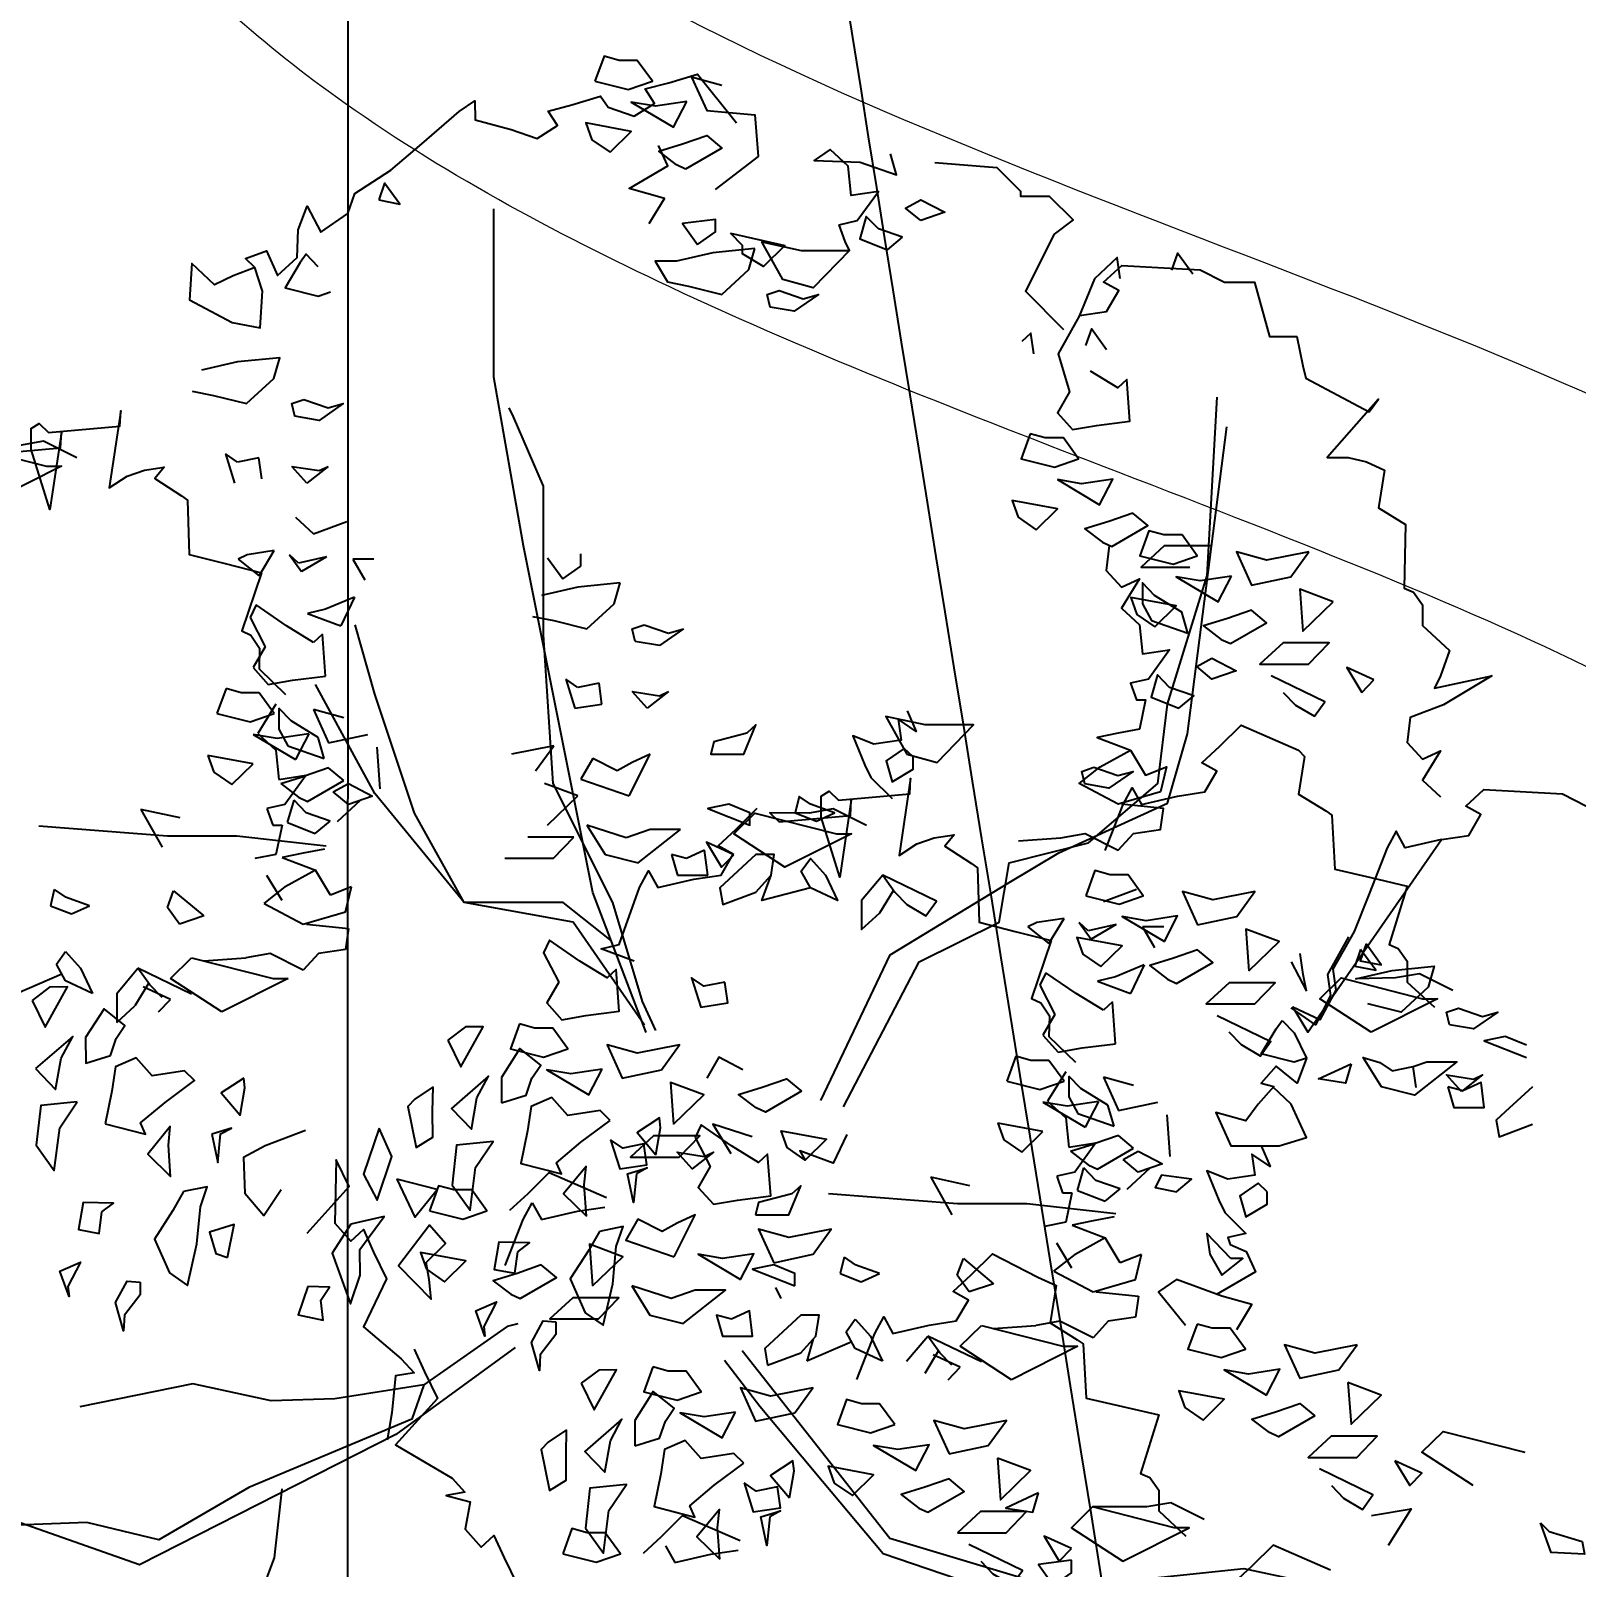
# Model space of a CAD drawing. Header units: metres. Extents: x 10 to 239, y 2 to 253.
# Drawn here: x 34.65 to 40.88, y 21.68 to 27.87 of the extents above; entities that cross this region are included whole.
import ezdxf

# ---------------------------------------------------------------- set-up
doc = ezdxf.new("R2010")
doc.units = ezdxf.units.M
doc.header["$MEASUREMENT"] = 0
doc.layers.get('Defpoints').update_dxf_attribs({"color": 9})
for name, color, linetype in [('-cotas', 252, 'Continuous'), ('1', 7, 'Continuous'), ('cot200', 9, 'Continuous')]:
    doc.layers.add(name, color=color, linetype=linetype)
doc.layers.add('barrera', color=7, linetype='Continuous', lineweight=0, true_color=0x9dbb63)
doc.layers.add('bloques ARBOLES', color=7, linetype='Continuous', true_color=0xb8d897)
doc.styles.get("Standard").update_dxf_attribs({"font": 'arial.ttf'})
doc.dimstyles.get("Standard").update_dxf_attribs({"dimtxt": 0.18, "dimasz": 0.18, "dimexe": 0.18, "dimexo": 0.0625, "dimgap": 0.09, "dimtad": 0, "dimtih": 1, "dimtoh": 1, "dimdec": 4, "dimzin": 0, "dimdsep": 46, "dimtxsty": 'Standard', "dimcen": 0.09, "dimadec": 0, "dimazin": 0, "dimtfac": 1, "dimtdec": 4, "dimtofl": 0, "dimtmove": 0, "dimatfit": 3, "dimfxl": 1, "dimtolj": 1, "dimtzin": 0, "dimarcsym": 0})

# ---------------------------------------------------------------- blocks, each defined once
blk = doc.blocks.new('*D81')
at = {"layer": '-cotas', "color": 0, "lineweight": -2, "transparency": 16777216}
for p, q in [((35.934, 42.8579), (35.9273, 20.3829)), ((88.7846, 42.8423), (88.778, 20.3672)), ((36.1074, 20.5628), (61.0308, 20.5555)), ((88.598, 20.5473), (63.6746, 20.5547))]:
    blk.add_line(p, q, dxfattribs=at)
at = {"layer": '-cotas', "color": 0, "transparency": 16777216}
for points in [[(36.1074, 20.5928), (36.1074, 20.5328), (35.9274, 20.5629)], [(88.598, 20.5773), (88.598, 20.5173), (88.778, 20.5472)]]:
    blk.add_solid(points, dxfattribs=at)
at = {"layer": 'Defpoints', "color": 0, "transparency": 16777216}
for p in [(35.934, 42.9204), (88.7846, 42.9048), (88.778, 20.5472)]:
    blk.add_point(p, dxfattribs=at)
at = {"layer": '-cotas', "color": 0, "transparency": 16777216, "insert": (62.3527, 20.5551), "char_height": 0.5, "attachment_point": 5}
blk.add_mtext('\\A1;52.8506', dxfattribs=at)
blk = doc.blocks.new('ARBOL22')
for points in [[(-0.1967, 2.2503), (-0.1308, 2.2338), (-0.0828, 2.2503), (-0.1128, 2.2918), (-0.1487, 2.2918), (-0.1787, 2.3)], [(-0.0147, 2.2102), (-0.0769, 2.2007), (-0.1248, 2.2089), (-0.041, 2.1592)], [(-0.1668, 2.1096), (-0.1248, 2.1509), (-0.2146, 2.1676), (-0.2028, 2.1343)], [(-0.017, 2.0763), (-0.0351, 2.0847), (-0.0702, 2.1116), (-0.0231, 2.1261), (0.0249, 2.1427), (0.0549, 2.1178)], [(-0.6257, 2.0149), (-0.5839, 2.0067), (-0.6139, 2.0482)], [(0.4494, 1.974), (0.4194, 1.9988), (0.4494, 2.0155), (0.4973, 1.9906)], [(0.0068, 1.9268), (0.0427, 1.9517), (0.0427, 1.9765), (-0.0231, 1.9683)], [(0.4133, 1.9409), (0.3654, 1.9575), (0.3415, 1.9824), (0.3286, 1.9377), (0.3835, 1.916)], [(0.072, 1.9491), (0.1797, 1.9244), (0.1379, 1.8829), (0.0959, 1.9078), (0.0959, 1.9244)], [(0.1206, 1.9186), (0.0368, 1.9103), (-0.035, 1.8937), (-0.077, 1.8937), (-0.0531, 1.8523), (-0.0111, 1.8439), (0.0548, 1.8275), (0.1086, 1.877)], [(0.1447, 1.8275), (0.1686, 1.8357), (0.2165, 1.8191), (0.2465, 1.8275), (0.1986, 1.7944), (0.1506, 1.8026)], [(-0.7739, 1.6192), (-0.726, 1.6026), (-0.696, 1.611), (-0.744, 1.5779), (-0.7919, 1.5861), (-0.7978, 1.611)], [(0.6666, 1.5513), (0.6487, 1.5016), (0.7146, 1.4851), (0.7625, 1.5016), (0.7325, 1.5431), (0.6966, 1.5431)], [(-1.2845, 1.4869), (-1.2547, 1.4869), (-1.3864, 1.4207), (-1.4882, 1.4869), (-1.4462, 1.5283)], [(0.7205, 1.4603), (0.8043, 1.4105), (0.8307, 1.4616), (0.7684, 1.452)], [(0.6785, 1.3609), (0.7205, 1.4023), (0.6307, 1.4189), (0.6426, 1.3856)], [(0.8103, 1.3361), (0.8284, 1.3277), (0.9002, 1.3692), (0.8702, 1.394), (0.8223, 1.3774), (0.7752, 1.3629)], [(0.9679, 1.3506), (0.932, 1.3506), (0.902, 1.3588), (0.8841, 1.3091), (0.95, 1.2926), (0.9979, 1.3091)], [(1.2194, 1.3175), (1.1356, 1.3009), (1.0757, 1.3175), (1.1056, 1.2511), (1.1835, 1.2677)], [(1.0661, 1.2691), (1.0038, 1.2595), (0.9559, 1.2677), (1.0397, 1.218)], [(0.9139, 1.1684), (0.9559, 1.2098), (0.8661, 1.2264), (0.878, 1.1931)], [(0.9793, 1.156), (0.9672, 1.1975), (0.9134, 1.2306), (0.8893, 1.2555), (0.8893, 1.214), (0.9073, 1.1808)], [(1.2674, 1.218), (1.2015, 1.2429), (1.2074, 1.16)], [(1.0638, 1.1352), (1.1356, 1.1767), (1.1056, 1.2015), (1.0577, 1.1849), (1.0106, 1.1704), (1.0457, 1.1436)], [(1.1681, 1.1366), (1.1224, 1.0945), (1.2189, 1.0945), (1.2595, 1.1366)], [(1.0272, 1.1064), (1.0751, 1.0815), (1.0272, 1.0649), (0.9972, 1.0898)], [(0.9432, 1.0484), (0.9193, 1.0733), (0.9064, 1.0287), (0.9613, 1.0069), (0.9911, 1.0318)], [(0.4222, 0.9158), (0.482, 0.8994), (0.554, 0.9738), (0.4581, 0.9738), (0.3802, 0.9904)], [(0.1046, 0.9573), (0.0388, 0.9407), (0.0328, 0.9158), (0.0987, 0.9158), (0.1226, 0.9738)], [(0.4166, 0.9275), (0.3807, 0.9026), (0.3926, 0.8611), (0.4346, 0.886), (0.4346, 0.9109)], [(0.7927, 0.8901), (0.8407, 0.8734), (0.8706, 0.8818), (0.8227, 0.8487), (0.7748, 0.857), (0.7689, 0.8818)], [(0.2005, 0.7999), (0.2425, 0.7834), (0.2784, 0.7999), (0.2305, 0.8165), (0.2082, 0.8318)], [(0.0687, 0.8165), (0.0269, 0.8081), (0.1107, 0.775), (0.1107, 0.7999)], [(0.2822, 0.7578), (0.312, 0.7578), (0.1802, 0.6916), (0.0785, 0.7578), (0.1205, 0.7991)], [(0.0785, 0.7165), (0.0246, 0.7412), (0.0546, 0.6916)], [(1.4826, 0.7465), (1.4107, 0.7299), (1.3928, 0.763), (1.3748, 0.7299), (1.3389, 0.6388), (1.309, 0.5642), (1.267, 0.4897), (1.2731, 0.4482), (1.2413, 0.3894), (1.1874, 0.4141), (1.2174, 0.3645)], [(0.7771, 0.6353), (0.843, 0.6188), (0.8909, 0.6353), (0.8609, 0.6768), (0.825, 0.6768), (0.795, 0.685)], [(0.9986, 0.5773), (1.0765, 0.594), (1.1124, 0.6437), (1.0286, 0.6271), (0.9686, 0.6437)], [(0.9327, 0.5442), (0.9591, 0.5953), (0.8968, 0.5857), (0.8489, 0.594)], [(0.8069, 0.4946), (0.8489, 0.536), (0.7591, 0.5526), (0.771, 0.5193)], [(1.1004, 0.4862), (1.1604, 0.5442), (1.0945, 0.5691)], [(-0.2686, 0.464), (-0.2925, 0.4226), (-0.2626, 0.3893), (-0.2146, 0.3977), (-0.1487, 0.406), (-0.1548, 0.4888), (-0.1728, 0.4722), (-0.2266, 0.5053), (-0.2866, 0.5468), (-0.2985, 0.5219)], [(0.9387, 0.4698), (0.9568, 0.4614), (1.0286, 0.5029), (0.9986, 0.5277), (0.9507, 0.5111), (0.9036, 0.4966)], [(1.3221, 0.5288), (1.3103, 0.4955), (1.3521, 0.4873)], [(1.3328, 0.5395), (1.321, 0.5062), (1.3628, 0.498)], [(0.0609, 0.464), (0.0189, 0.4557), (-0.0051, 0.4722), (0.013, 0.4142), (0.0669, 0.4226)], [(1.1119, 0.4207), (1.1525, 0.4628), (1.061, 0.4628), (1.0154, 0.4207)], [(1.3431, 0.3645), (1.2413, 0.4307), (1.2833, 0.4721), (1.445, 0.4307), (1.4748, 0.4307)], [(-1.3134, 0.4275), (-1.2876, 0.3745), (-1.2432, 0.4543), (-1.2786, 0.4537)], [(-1.1579, 0.3183), (-1.1465, 0.3523), (-1.1291, 0.3781), (-1.1706, 0.411), (-1.2072, 0.3538), (-1.2068, 0.3031)], [(1.4981, 0.3794), (1.4922, 0.4043), (1.5161, 0.4125), (1.564, 0.3959), (1.594, 0.4043), (1.5461, 0.3712)], [(-0.4886, 0.3487), (-0.4627, 0.2957), (-0.4184, 0.3755), (-0.4537, 0.3749)], [(-0.3464, 0.3811), (-0.3643, 0.3314), (-0.2985, 0.3149), (-0.2505, 0.3314), (-0.2805, 0.3729), (-0.3164, 0.3729)], [(-1.3065, 0.2925), (-1.2665, 0.2512), (-1.2557, 0.3133), (-1.2326, 0.3561)], [(-0.0649, 0.29), (-0.029, 0.3398), (-0.1128, 0.3231), (-0.1728, 0.3398), (-0.1428, 0.2734)], [(-1.1685, 0.1828), (-1.0881, 0.1622), (-1.0981, 0.1846), (-1.0496, 0.2251), (-0.9911, 0.2687), (-1.0109, 0.2878), (-1.0754, 0.278), (-1.107, 0.3138), (-1.148, 0.296), (-1.1553, 0.2479)], [(-0.382, 0.2243), (-0.3331, 0.2395), (-0.3217, 0.2735), (-0.3043, 0.2993), (-0.3457, 0.3321), (-0.3823, 0.2749)], [(-0.4309, 0.2344), (-0.4078, 0.2772), (-0.4816, 0.2136), (-0.4416, 0.1724)], [(-0.1823, 0.2913), (-0.2446, 0.2818), (-0.2925, 0.29), (-0.2087, 0.2403)], [(1.3034, 0.302), (1.2922, 0.2636), (1.2383, 0.272)], [(1.522, 0.2468), (1.4922, 0.2799), (1.5461, 0.2717), (1.564, 0.2799)], [(-0.8933, 0.2737), (-0.9381, 0.2444), (-0.9005, 0.2002), (-0.8913, 0.2541)], [(-0.5175, 0.2564), (-0.5541, 0.2317), (-0.5678, 0.2172), (-0.5514, 0.1359), (-0.5182, 0.1564), (-0.5187, 0.2071)], [(-0.041, 0.1823), (0.0189, 0.2403), (-0.0469, 0.2651)], [(0.2131, 0.2475), (0.1413, 0.206), (0.1232, 0.2144), (0.0881, 0.2412), (0.1352, 0.2557), (0.1831, 0.2723)], [(1.495, 0.2564), (1.5071, 0.215), (1.567, 0.215), (1.5609, 0.2648), (1.525, 0.2482)], [(-1.2236, 0.2267), (-1.2961, 0.2195), (-1.3051, 0.1403), (-1.2694, 0.0904), (-1.2585, 0.1752)], [(-0.1663, 0.1898), (-0.1861, 0.209), (-0.2505, 0.1992), (-0.2821, 0.235), (-0.3232, 0.2172), (-0.3305, 0.1691), (-0.3437, 0.104), (-0.2632, 0.0834), (-0.2733, 0.1057), (-0.2247, 0.1462)], [(-0.0757, 0.1213), (-0.0664, 0.1752), (-0.0685, 0.1949), (-0.1133, 0.1656)], [(-1.0428, 0.1406), (-1.0394, 0.1773), (-1.0839, 0.1228), (-1.0386, 0.0787)], [(-0.957, 0.1623), (-0.945, 0.106), (-0.9393, 0.1628), (-0.918, 0.1746)], [(-0.6251, 0.1746), (-0.6558, 0.0831), (-0.6288, 0.0313), (-0.5996, 0.1179)], [(-0.0295, 0.1167), (0.011, 0.1589), (-0.0804, 0.1589), (-0.126, 0.1167)], [(0.0022, 0.156), (0.032, 0.098), (0.0081, 0.0567), (0.0381, 0.0234), (0.086, 0.0318), (0.1519, 0.0401), (0.1458, 0.1229), (0.1279, 0.1063), (0.074, 0.1394), (0.0141, 0.1809)], [(-0.4803, 0.0615), (-0.4446, 0.0116), (-0.4336, 0.0964), (-0.3988, 0.1479), (-0.4712, 0.1406)], [(-0.1656, 0.1513), (-0.1475, 0.0934), (-0.0936, 0.1018), (-0.0996, 0.1431), (-0.1416, 0.1349)], [(0.0202, 0.1182), (0.0381, 0.1265), (-0.0039, 0.0934), (-0.0337, 0.1265)], [(-0.2138, -0.0001), (-0.218, 0.0618), (-0.2145, 0.0985), (-0.2591, 0.044)], [(-0.1144, 0.084), (-0.1202, 0.0272), (-0.1322, 0.0835), (-0.0931, 0.0957)], [(-0.59, 0.0731), (-0.5542, -0.0022), (-0.5096, 0.0524)], [(0.9568, 0.0483), (0.9868, 0.0732), (0.9268, 0.0814), (0.9148, 0.0565)], [(1.1365, 0.0483), (1.1186, 0.0649), (1.0827, 0.0401), (1.0945, -0.0014), (1.1365, 0.0234)], [(-1.0126, 0.0485), (-1.034, 0.0113), (-1.0706, -0.0459), (-1.0407, -0.1127), (-1.0052, -0.1374), (-0.9863, -0.0553), (-0.9792, 0.0181), (-0.9659, 0.0579)], [(-0.5249, 0.0105), (-0.459, -0.006), (-0.411, 0.0105), (-0.441, 0.052), (-0.4769, 0.052), (-0.5069, 0.0602)], [(0.122, 0.0023), (0.1878, 0.0023), (0.2117, 0.0602), (0.1938, 0.0438), (0.1279, 0.0271)], [(-1.1748, 0.0081), (-1.1515, 0.0256), (-1.2122, 0.0269), (-1.2214, -0.0268), (-1.1804, -0.0344)], [(-0.0398, -0.0806), (0.0022, 0.0023), (-0.0337, -0.0142), (-0.0637, -0.0308), (-0.1116, -0.006), (-0.1356, -0.0475)], [(-0.9255, -0.082), (-0.9123, -0.0169), (-0.9612, -0.0321), (-0.949, -0.0741)], [(-0.6812, -0.0163), (-0.7178, -0.0735), (-0.6818, -0.174), (-0.6627, -0.1174), (-0.6632, -0.0666), (-0.6148, -0.0007)], [(-0.5256, -0.1256), (-0.5318, -0.0918), (-0.493, -0.0543), (-0.5247, -0.0183), (-0.5866, -0.0986), (-0.5214, -0.1648)], [(-0.1878, -0.0304), (-0.2091, -0.0675), (-0.2457, -0.1247), (-0.2159, -0.1916), (-0.1804, -0.2162), (-0.1615, -0.1341), (-0.1544, -0.0607), (-0.141, -0.0209)], [(0.1579, -0.0925), (0.2358, -0.0759), (0.2717, -0.0262), (0.1878, -0.0428), (0.1279, -0.0262)], [(-0.3499, -0.0708), (-0.3267, -0.0532), (-0.3874, -0.0519), (-0.3966, -0.1057), (-0.3555, -0.1132)], [(-0.2015, -0.1386), (-0.1416, -0.0806), (-0.2075, -0.0557)], [(1.0647, -0.0843), (1.0168, -0.0345), (1.0227, -0.0759), (1.0466, -0.1174), (1.0886, -0.0843)], [(-1.2421, -0.14), (-1.24, -0.1596), (-1.258, -0.1092), (-1.2171, -0.0915)], [(-0.5309, -0.1054), (-0.495, -0.1302), (-0.453, -0.0888), (-0.5428, -0.0722)], [(0.092, -0.1256), (0.1183, -0.0746), (0.0561, -0.0841), (0.0081, -0.0759)], [(-0.3633, -0.155), (-0.3452, -0.1634), (-0.2733, -0.1219), (-0.3033, -0.097), (-0.3512, -0.1137), (-0.3984, -0.1282)], [(0.1999, -0.1386), (0.1999, -0.1137), (0.1579, -0.097), (0.116, -0.1054)], [(-1.0992, -0.1311), (-1.099, -0.1564), (-1.1301, -0.1965), (-1.1317, -0.2276), (-1.1478, -0.1716), (-1.1247, -0.1288)], [(-0.7662, -0.1394), (-0.7853, -0.1962), (-0.7362, -0.2063), (-0.7405, -0.167), (-0.7232, -0.1412)], [(-0.1236, -0.1386), (-0.0877, -0.1965), (-0.0218, -0.213), (0.062, -0.1468), (0.0022, -0.1468), (-0.0457, -0.1634)], [(-0.4172, -0.2188), (-0.4151, -0.2384), (-0.4331, -0.1881), (-0.3923, -0.1704)], [(-0.19, -0.2041), (-0.1495, -0.1619), (-0.2409, -0.1619), (-0.2865, -0.2041)], [(-0.2744, -0.21), (-0.2742, -0.2352), (-0.3052, -0.2754), (-0.3068, -0.3065), (-0.3229, -0.2505), (-0.2998, -0.2077)], [(0.074, -0.2048), (0.0441, -0.1965), (0.0561, -0.2379), (0.116, -0.2379), (0.1099, -0.1881)], [(0.1458, -0.2959), (0.2117, -0.271), (0.2417, -0.2379), (0.2478, -0.1965), (0.2117, -0.1965), (0.1579, -0.2461), (0.1399, -0.2627)], [(0.9976, -0.2141), (0.9796, -0.2638), (1.0455, -0.2803), (1.0934, -0.2638), (1.0635, -0.2223), (1.0276, -0.2223)], [(1.315, -0.2554), (1.2311, -0.2721), (1.1712, -0.2554), (1.2012, -0.3218), (1.2791, -0.3052)], [(-0.2239, -0.3315), (-0.1981, -0.3845), (-0.1538, -0.3047), (-0.1891, -0.3053)], [(-0.0818, -0.2991), (-0.0997, -0.3488), (-0.0338, -0.3653), (0.0141, -0.3488), (-0.0159, -0.3073), (-0.0518, -0.3073)], [(1.1353, -0.3549), (1.1616, -0.3039), (1.0994, -0.3134), (1.0514, -0.3052)], [(1.297, -0.3301), (1.303, -0.4129), (1.3629, -0.3549)], [(-0.1174, -0.4559), (-0.0685, -0.4407), (-0.057, -0.4067), (-0.0397, -0.3809), (-0.0811, -0.348), (-0.1177, -0.4052)], [(0.1997, -0.3902), (0.2356, -0.3404), (0.1518, -0.357), (0.0918, -0.3404), (0.1218, -0.4068)], [(0.3979, -0.4136), (0.3679, -0.3721), (0.332, -0.3721), (0.302, -0.3638), (0.2841, -0.4136), (0.35, -0.43)], [(0.9735, -0.3798), (1.0094, -0.4045), (1.0514, -0.3632), (0.9617, -0.3465)], [(0.0823, -0.3888), (0.02, -0.3984), (-0.0279, -0.3902), (0.0559, -0.4399)], [(1.2311, -0.3963), (1.1593, -0.4378), (1.1412, -0.4294), (1.1061, -0.4025), (1.1532, -0.388), (1.2012, -0.3714)], [(-0.2529, -0.4238), (-0.2895, -0.4485), (-0.3032, -0.463), (-0.2867, -0.5443), (-0.2536, -0.5238), (-0.2541, -0.473)], [(-0.1662, -0.4457), (-0.1432, -0.4029), (-0.217, -0.4666), (-0.177, -0.5078)], [(0.5056, -0.4715), (0.5835, -0.4549), (0.6194, -0.4052), (0.5356, -0.4218), (0.4757, -0.4052)], [(0.0984, -0.4903), (0.0786, -0.4712), (0.0141, -0.481), (-0.0175, -0.4452), (-0.0586, -0.463), (-0.0659, -0.5111), (-0.0791, -0.5762), (0.0014, -0.5968), (-0.0086, -0.5745), (0.0399, -0.534)], [(0.4038, -0.4631), (0.3559, -0.4549), (0.4397, -0.5047), (0.4661, -0.4536)], [(1.3145, -0.4785), (1.355, -0.4363), (1.2636, -0.4363), (1.218, -0.4785)], [(0.189, -0.5588), (0.1982, -0.505), (0.1961, -0.4853), (0.1514, -0.5146)], [(0.6015, -0.4798), (0.6074, -0.5626), (0.6674, -0.5047)], [(1.39, -0.4851), (1.4199, -0.5346), (1.4438, -0.5098)], [(0.278, -0.5295), (0.3139, -0.5542), (0.3559, -0.5129), (0.2661, -0.4963)], [(-0.2157, -0.6187), (-0.18, -0.6686), (-0.169, -0.5838), (-0.1342, -0.5323), (-0.2066, -0.5396)], [(0.099, -0.5288), (0.1171, -0.5868), (0.171, -0.5784), (0.1651, -0.5371), (0.1231, -0.5453)], [(0.4457, -0.5791), (0.4638, -0.5875), (0.5356, -0.546), (0.5056, -0.5211), (0.4577, -0.5378), (0.4106, -0.5523)], [(0.6832, -0.5491), (0.6182, -0.5791), (0.672, -0.5875)], [(0.0509, -0.6803), (0.0466, -0.6184), (0.0501, -0.5817), (0.0055, -0.6362)], [(0.1502, -0.5962), (0.1445, -0.653), (0.1325, -0.5967), (0.1715, -0.5844)], [(0.5224, -0.6282), (0.6189, -0.6282), (0.6595, -0.586), (0.5681, -0.586)], [(1.6789, -0.6085), (1.6961, -0.6258), (1.7612, -0.6453), (1.766, -0.6704), (1.7002, -0.6675)], [(-0.2602, -0.6697), (-0.1943, -0.6861), (-0.1464, -0.6697), (-0.1764, -0.6282), (-0.2123, -0.6282), (-0.2423, -0.6199)], [(0.7483, -0.6595), (0.6944, -0.6348), (0.7244, -0.6844)], [(0.7487, -0.6827), (0.6828, -0.691), (0.7128, -0.7325), (0.7487, -0.7076)]]:
    blk.add_lwpolyline(points, close=True)
for points in [[(-0.8727, 1.8802), (-0.9147, 1.8648), (-0.9514, 1.8467), (-0.9966, 1.8891), (-1.0009, 1.8166), (-0.9162, 1.772), (-0.8607, 1.7616), (-0.8564, 1.8342), (-0.8711, 1.8808), (-0.8902, 1.8987), (-0.8481, 1.9141), (-0.8265, 1.8651), (-0.7874, 1.9008), (-0.7855, 1.956), (-0.7676, 2.0028), (-0.7407, 1.951), (-0.6872, 1.9884), (-0.6732, 2.028), (-0.6014, 2.0743), (-0.5401, 2.1264), (-0.466, 2.1903), (-0.4347, 2.2112), (-0.4342, 2.1736), (-0.3629, 2.1548), (-0.3112, 2.137), (-0.2708, 2.1624), (-0.2896, 2.1911), (-0.2424, 2.2037), (-0.1859, 2.2209), (-0.1705, 2.1987), (-0.1189, 2.1808), (-0.0785, 2.2063), (-0.0973, 2.235), (-0.0501, 2.2475), (0.0064, 2.2647), (0.084, 2.1677)], [(0.0549, 2.242), (-0.0051, 2.2587), (0.0249, 2.1923), (0.1207, 2.184), (0.1267, 2.1012), (0.0417, 2.0356)], [(-0.089, 1.9683), (-0.059, 2.0179), (-0.1292, 2.038), (-0.052, 2.0826), (-0.0706, 2.1231)], [(0.3079, 1.915), (0.2359, 1.8405), (0.1761, 1.857), (0.1341, 1.9316), (0.212, 1.915), (0.3079, 1.915), (0.2995, 1.9326), (0.2876, 1.9657), (0.3235, 1.974), (0.3654, 2.032), (0.3115, 2.0237), (0.3056, 2.0817), (0.2697, 2.1148), (0.2378, 2.0931), (0.3294, 2.0899), (0.4014, 2.0651), (0.3894, 2.1066)], [(0.4776, 2.089), (0.6005, 2.0795), (0.6477, 2.0323), (0.6477, 2.0228), (0.7044, 2.0228), (0.7517, 1.9756), (0.7139, 1.9473), (0.6572, 1.8339), (0.7328, 1.7583)], [(-0.0949, 0.3639), (-0.2008, 0.6417), (-0.3384, 1.3293), (-0.3973, 1.6633), (-0.3973, 1.9973)], [(-0.7457, 1.8825), (-0.7695, 1.9074), (-0.7816, 1.8908), (-0.8115, 1.841), (-0.7457, 1.8245), (-0.7216, 1.8328)], [(0.8453, 1.8594), (0.8394, 1.9008), (0.794, 1.8588), (0.764, 1.7842), (0.722, 1.7097), (0.7444, 1.6342), (0.7205, 1.5928), (0.7505, 1.5596), (0.7984, 1.568), (0.8643, 1.5762), (0.8582, 1.6591), (0.8402, 1.6424), (0.7864, 1.6755)], [(0.9891, 1.8677), (0.9591, 1.9092), (0.9472, 1.8759)], [(0.7643, 1.7857), (0.8183, 1.7939), (0.8422, 1.8352), (0.8122, 1.8519), (0.8481, 1.885), (1.0039, 1.8767), (1.0519, 1.8519), (1.1118, 1.8519), (1.1416, 1.7441), (1.1957, 1.7441), (1.2075, 1.6862), (1.2136, 1.6613), (1.3393, 1.5951), (1.3574, 1.62), (1.2555, 1.504), (1.2975, 1.504), (1.3334, 1.4958), (1.3693, 1.4791), (1.3574, 1.4047), (1.4113, 1.3714), (1.4085, 1.2454), (1.4267, 1.2372), (1.4446, 1.2123), (1.4446, 1.171), (1.4985, 1.1212), (1.4805, 1.0715), (1.4685, 1.0466), (1.5823, 1.0715), (1.4864, 1.0135), (1.4206, 0.9886), (1.4146, 0.9391), (1.4446, 0.906), (1.4805, 0.9224), (1.4446, 0.8645), (1.4805, 0.8314)], [(0.6741, 1.7097), (0.6681, 1.751), (0.6502, 1.7346)], [(0.8179, 1.7179), (0.7879, 1.7594), (0.776, 1.7262)], [(-0.9956, 1.6358), (-0.9536, 1.6274), (-0.8878, 1.611), (-0.8339, 1.6606), (-0.8219, 1.7021), (-0.9057, 1.6938), (-0.9775, 1.6772)], [(-1.2247, 1.5036), (-1.2906, 1.5367), (-1.3385, 1.5283)], [(-1.3982, 1.5111), (-1.2567, 1.5234), (-1.2549, 1.5541), (-1.2779, 1.4014), (-1.3149, 1.5203), (-1.3149, 1.5617), (-1.2991, 1.5715), (-1.2805, 1.5539), (-1.139, 1.5661), (-1.1372, 1.5969), (-1.1602, 1.4442), (-1.1249, 1.4669), (-1.0902, 1.4794), (-1.051, 1.4848), (-1.0696, 1.4628), (-1.0166, 1.4283), (-1.0047, 1.4198), (-1.0014, 1.312), (-0.93, 1.2938), (-0.8584, 1.2754), (-0.8972, 1.1604), (-0.8793, 1.1517), (-0.862, 1.1264), (-0.8629, 1.0851), (-0.8103, 1.0341)], [(-0.0758, 0.3679), (-0.1025, 0.4256), (-0.1615, 0.6221), (-0.2794, 0.8578), (-0.299, 1.1525), (-0.299, 1.4472), (-0.358, 1.5847), (-0.3671, 1.6028)], [(0.2961, 0.2167), (0.4461, 0.5042), (0.6051, 0.5828), (0.6248, 0.7006), (0.782, 0.7399), (0.9196, 0.8578), (0.9393, 1.015), (1.0179, 1.2704), (1.0375, 1.624)], [(0.2513, 0.2291), (0.3889, 0.5182), (0.6248, 0.6613), (0.7231, 0.7203), (0.9393, 0.8185), (0.9786, 0.956), (1.0565, 1.565)], [(-0.9298, 1.5115), (-0.9116, 1.4535)], [(-0.9057, 1.495), (-0.9298, 1.5115)], [(-0.8637, 1.5033), (-0.9057, 1.495)], [(-0.8578, 1.4619), (-0.8637, 1.5033)], [(-0.768, 1.4535), (-0.7978, 1.4866)], [(-0.7978, 1.4866), (-0.744, 1.4784)], [(-0.726, 1.4866), (-0.768, 1.4535)], [(-0.744, 1.4784), (-0.726, 1.4866)], [(-0.7909, 1.3857), (-0.755, 1.3526)], [(-0.755, 1.3526), (-0.6891, 1.3775)], [(-0.8328, 1.3195), (-0.8868, 1.3111)], [(-0.8627, 1.2698), (-0.8328, 1.3195)], [(0.8234, 1.3299), (0.8175, 1.2803), (0.8475, 1.2472), (0.8834, 1.2637), (0.8475, 1.2057), (0.8834, 1.1726), (0.8893, 1.1146), (0.9432, 1.1229), (0.9013, 1.0649), (0.8654, 1.0567), (0.8773, 1.0235), (0.8954, 1.0235), (0.8834, 0.9656), (0.8414, 0.9573), (0.7996, 0.9489), (0.8654, 0.9241), (0.8954, 0.8745), (0.9372, 0.891), (0.9252, 0.8414), (0.8414, 0.8165), (0.7636, 0.8578), (0.8055, 0.891), (0.8654, 0.9241)], [(1.0241, 1.3291), (0.9326, 1.3291), (0.887, 1.287), (0.9835, 1.287)], [(-0.8868, 1.3111), (-0.9047, 1.3029)], [(-0.9047, 1.3029), (-0.8627, 1.2698)], [(-0.8029, 1.3111), (-0.7789, 1.278)], [(-0.785, 1.2946), (-0.8029, 1.3111)], [(-0.7293, 1.3073), (-0.785, 1.2946)], [(-0.7293, 1.3073), (-0.7789, 1.278)], [(-0.6771, 1.3029), (-0.6532, 1.2615)], [(-0.6351, 1.3029), (-0.6771, 1.3029)], [(-0.2907, 1.3052), (-0.2607, 1.2637)], [(-0.2607, 1.2637), (-0.2248, 1.2886)], [(-0.2248, 1.2886), (-0.2248, 1.3134)], [(-0.6736, 1.2273), (-0.731, 1.2035)], [(-0.6736, 1.2273), (-0.701, 1.1703)], [(-0.2307, 1.2472), (-0.3025, 1.2306)], [(-0.1469, 1.2555), (-0.2307, 1.2472)], [(-0.1589, 1.214), (-0.1469, 1.2555)], [(-0.8688, 1.2118), (-0.8807, 1.1869)], [(-0.8089, 1.1703), (-0.8688, 1.2118)], [(-0.731, 1.2035), (-0.7669, 1.1951)], [(-0.2127, 1.1644), (-0.1589, 1.214)], [(-0.8807, 1.1869), (-0.8509, 1.1289)], [(-0.755, 1.1372), (-0.8089, 1.1703)], [(-0.7669, 1.1951), (-0.701, 1.1703)], [(-0.1641, 0.5456), (-0.2597, 0.6221), (-0.4563, 0.6221), (-0.5546, 0.7989), (-0.6332, 1.0346), (-0.6725, 1.1721)], [(-0.3206, 1.1892), (-0.2786, 1.1808)], [(-0.2786, 1.1808), (-0.2127, 1.1644)], [(-0.1228, 1.1644), (-0.0989, 1.1726)], [(-0.0989, 1.1726), (-0.051, 1.156)], [(-0.7371, 1.1538), (-0.755, 1.1372)], [(-0.731, 1.0709), (-0.7371, 1.1538)], [(-0.1169, 1.1395), (-0.1228, 1.1644)], [(-0.069, 1.1313), (-0.1169, 1.1395)], [(-0.021, 1.1644), (-0.069, 1.1313)], [(-0.051, 1.156), (-0.021, 1.1644)], [(-0.8509, 1.1289), (-0.8748, 1.0876)], [(-0.8748, 1.0876), (-0.8448, 1.0543)], [(1.3483, 1.0632), (1.2944, 1.0879), (1.3244, 1.0383)], [(-0.9286, 1.0461), (-0.9466, 0.9963)], [(-0.8986, 1.0378), (-0.9286, 1.0461)], [(-0.8448, 1.0543), (-0.7968, 1.0627)], [(-0.7968, 1.0627), (-0.731, 1.0709)], [(-0.0985, 0.3784), (-0.2401, 0.5828), (-0.4563, 0.6221), (-0.6332, 0.8382), (-0.7511, 1.0543)], [(-0.2307, 1.0484), (-0.2547, 1.0649)], [(-0.2547, 1.0649), (-0.2366, 1.0069)], [(-0.1887, 1.0567), (-0.2307, 1.0484)], [(-0.1828, 1.0153), (-0.1887, 1.0567)], [(1.1686, 1.0383), (1.1926, 1.0134), (1.2304, 0.991), (1.2511, 1.0198), (1.1447, 1.0714)], [(1.3244, 1.0383), (1.3483, 1.0632)], [(-0.8627, 1.0378), (-0.8986, 1.0378)], [(-0.8296, 1.0151), (-0.8655, 0.9571)], [(-0.8328, 0.9963), (-0.8627, 1.0378)], [(-0.2366, 1.0069), (-0.1828, 1.0153)], [(-0.1228, 1.04), (-0.069, 1.0318)], [(-0.093, 1.0069), (-0.1228, 1.04)], [(-0.051, 1.04), (-0.093, 1.0069)], [(-0.069, 1.0318), (-0.051, 1.04)], [(-0.9466, 0.9963), (-0.8807, 0.9799)], [(-0.8807, 0.9799), (-0.8328, 0.9963)], [(-0.7996, 0.982), (-0.8236, 1.0069)], [(-0.8236, 1.0069), (-0.8236, 0.9654)], [(-0.7457, 0.9489), (-0.7996, 0.982)], [(-0.6951, 0.9881), (-0.755, 1.0047)], [(-0.755, 1.0047), (-0.725, 0.9384)], [(0.4226, 1.002), (0.4405, 0.9606), (0.4046, 0.9855), (0.4105, 0.944), (0.3567, 0.9358), (0.3148, 0.9522), (0.3387, 0.8942), (0.3507, 0.8695), (0.3926, 0.828)], [(-0.8748, 0.955), (-0.7909, 0.9052)], [(-0.8268, 0.9468), (-0.8748, 0.955)], [(-0.8655, 0.9571), (-0.8296, 0.924)], [(-0.7646, 0.9563), (-0.8268, 0.9468)], [(-0.8236, 0.9654), (-0.8057, 0.9323)], [(-0.7646, 0.9563), (-0.7909, 0.9052)], [(-0.725, 0.9384), (-0.6471, 0.955)], [(0.8154, 0.7251), (0.8513, 0.8162), (0.8692, 0.8493), (0.8872, 0.8162), (0.959, 0.8328), (1.013, 0.841), (1.0369, 0.8824), (1.0069, 0.899), (1.0428, 0.9321), (1.0848, 0.9736), (1.1987, 0.9239), (1.2109, 0.9113), (1.199, 0.8369), (1.2529, 0.8036), (1.2649, 0.7953), (1.2708, 0.6876), (1.3426, 0.6712), (1.4146, 0.6545), (1.3785, 0.5386), (1.3967, 0.5303), (1.4146, 0.5055), (1.4146, 0.4641), (1.4685, 0.4144)], [(-0.8296, 0.924), (-0.8236, 0.866)], [(-0.8057, 0.9323), (-0.7337, 0.9074)], [(-0.7337, 0.9074), (-0.7457, 0.9489)], [(-0.6292, 0.9301), (-0.6232, 0.8473)], [(-0.2786, 0.9325), (-0.3625, 0.9158)], [(-0.3145, 0.8827), (-0.2786, 0.9325)], [(-0.8748, 0.897), (-0.9645, 0.9136)], [(-0.9645, 0.9136), (-0.9527, 0.8804)], [(-0.9168, 0.8557), (-0.8748, 0.897)], [(-0.2007, 0.9076), (-0.2248, 0.8661)], [(-0.1528, 0.8827), (-0.2007, 0.9076)], [(-0.1228, 0.8994), (-0.1528, 0.8827)], [(-0.1289, 0.833), (-0.0869, 0.9158)], [(-0.0869, 0.9158), (-0.1228, 0.8994)], [(-0.9527, 0.8804), (-0.9168, 0.8557)], [(-0.8236, 0.866), (-0.7698, 0.8743)], [(-0.8201, 0.8576), (-0.773, 0.8721)], [(-0.7698, 0.8743), (-0.8116, 0.8163)], [(-0.725, 0.8888), (-0.773, 0.8721)], [(-0.7669, 0.8224), (-0.6951, 0.8639)], [(-0.6951, 0.8639), (-0.725, 0.8888)], [(-0.2248, 0.8661), (-0.1289, 0.833)], [(0.342, 0.7744), (0.2761, 0.8075), (0.2282, 0.7991), (0.1499, 0.7996), (0.1685, 0.7819), (0.31, 0.7942), (0.3118, 0.8249), (0.2887, 0.6723), (0.2518, 0.7912), (0.2518, 0.8325), (0.2676, 0.8423), (0.2862, 0.8247), (0.4277, 0.837), (0.4295, 0.8677), (0.4065, 0.715), (0.4418, 0.7378), (0.4764, 0.7502), (0.5156, 0.7557), (0.4971, 0.7337), (0.5501, 0.6992), (0.5619, 0.6906), (0.5653, 0.5828), (0.6367, 0.5646), (0.7083, 0.5463), (0.6695, 0.4312), (0.6874, 0.4226), (0.7047, 0.3973), (0.7037, 0.3559), (0.7564, 0.3049)], [(-0.8201, 0.8576), (-0.785, 0.8308)], [(-0.785, 0.8308), (-0.7669, 0.8224)], [(-0.7158, 0.8412), (-0.6858, 0.8578)], [(-0.6858, 0.8163), (-0.7158, 0.8412)], [(-0.6858, 0.8578), (-0.6378, 0.8329)], [(-0.6378, 0.8329), (-0.6858, 0.8163)], [(-0.2307, 0.833), (-0.2966, 0.8578)], [(-0.2907, 0.775), (-0.2307, 0.833)], [(1.4826, 0.7465), (1.5366, 0.7547), (1.5605, 0.7961), (1.5305, 0.8127), (1.5664, 0.8458), (1.7222, 0.8376), (1.7701, 0.8127)], [(-1.0973, 0.806), (-1.0553, 0.7314)], [(-1.0194, 0.7894), (-1.0973, 0.806)], [(-0.8116, 0.8163), (-0.8475, 0.8081)], [(-0.8475, 0.8081), (-0.8357, 0.775)], [(-0.8065, 0.7801), (-0.7937, 0.8247)], [(-0.7698, 0.7998), (-0.7937, 0.8247)], [(-0.7218, 0.7832), (-0.7698, 0.7998)], [(-0.6626, 0.8239), (-0.7082, 0.7817)], [(-0.1188, 0.5053), (-0.1846, 0.5302), (-0.1487, 0.5386), (-0.1082, 0.6513), (-0.0903, 0.6844), (-0.0723, 0.6513), (-0.0005, 0.6679), (0.0535, 0.6761), (0.0774, 0.7175), (0.0474, 0.7341), (0.0833, 0.7672), (0.1253, 0.8087)], [(0.6437, 0.744), (0.7276, 0.7501), (0.7755, 0.7585), (0.8414, 0.7254), (0.8714, 0.7585), (0.9252, 0.7668), (0.9313, 0.8081), (0.8475, 0.8165)], [(-0.7299, 0.7336), (-0.9068, 0.7533), (-1.0444, 0.7533), (-1.2999, 0.7729)], [(-0.8357, 0.775), (-0.8175, 0.775)], [(-0.8175, 0.775), (-0.8296, 0.717)], [(-0.8065, 0.7801), (-0.7517, 0.7583)], [(-0.7517, 0.7583), (-0.7218, 0.7832)], [(-0.1348, 0.7501), (-0.2127, 0.775)], [(-0.2127, 0.775), (-0.1768, 0.717)], [(-0.0869, 0.7668), (-0.1348, 0.7501)], [(-0.111, 0.7006), (-0.0271, 0.7668)], [(-0.0271, 0.7668), (-0.0869, 0.7668)], [(-0.2386, 0.7516), (-0.33, 0.7516)], [(-0.2791, 0.7094), (-0.2386, 0.7516)], [(-0.8296, 0.717), (-0.8716, 0.7088)], [(-0.7753, 0.7194), (-0.8171, 0.711)], [(-0.8171, 0.711), (-0.7512, 0.6862)], [(-0.7333, 0.7277), (-0.7753, 0.7194)], [(-0.3756, 0.7094), (-0.2791, 0.7094)], [(-0.1768, 0.717), (-0.111, 0.7006)], [(-0.0451, 0.717), (-0.0331, 0.6757)], [(-0.0151, 0.7088), (-0.0451, 0.717)], [(0.0208, 0.7254), (-0.0151, 0.7088)], [(0.0269, 0.6757), (0.0208, 0.7254)], [(0.2305, 0.6508), (0.2125, 0.6839), (0.2305, 0.7088), (0.2605, 0.6757), (0.2843, 0.6259), (0.2305, 0.6508), (0.1346, 0.6259), (0.1526, 0.6757), (0.1587, 0.717), (0.1226, 0.717), (0.0687, 0.6674), (0.0508, 0.6508), (0.0567, 0.6177), (0.1226, 0.6426), (0.1526, 0.6757)], [(-0.8175, 0.6259), (-0.8475, 0.6755)], [(-0.7512, 0.6862), (-0.8112, 0.6531)], [(-0.7212, 0.6366), (-0.7512, 0.6862)], [(-0.0331, 0.6757), (0.0269, 0.6757)], [(0.3743, 0.6757), (0.3982, 0.6426), (0.4222, 0.6177), (0.4599, 0.5953), (0.4807, 0.6241), (0.3743, 0.6757), (0.3323, 0.6259), (0.3323, 0.568), (0.3682, 0.6011), (0.3952, 0.6457)], [(-1.2693, 0.6474), (-1.277, 0.6155)], [(-1.2693, 0.6474), (-1.2471, 0.6321)], [(-1.0447, 0.6117), (-1.0327, 0.6448)], [(-1.0327, 0.6448), (-0.9729, 0.5951)], [(-0.853, 0.62), (-0.8112, 0.6531)], [(-0.6794, 0.6531), (-0.7212, 0.6366)], [(-0.6914, 0.6035), (-0.6794, 0.6531)], [(0.8117, 0.6235), (0.8775, 0.6483)], [(-1.277, 0.6155), (-1.235, 0.599)], [(-1.1991, 0.6155), (-1.2471, 0.6321)], [(-1.235, 0.599), (-1.1991, 0.6155)], [(-0.853, 0.62), (-0.7753, 0.5786)], [(-1.0208, 0.5786), (-1.0447, 0.6117)], [(-0.9729, 0.5951), (-1.0208, 0.5786)], [(-0.7753, 0.5786), (-0.6914, 0.6035)], [(0.7339, 0.5903), (0.6799, 0.5819)], [(0.7039, 0.5406), (0.7339, 0.5903)], [(-0.7692, 0.5786), (-0.6853, 0.5702)], [(-0.6853, 0.5702), (-0.6914, 0.5289)], [(0.6799, 0.5819), (0.6619, 0.5737)], [(0.6619, 0.5737), (0.7039, 0.5406)], [(0.7817, 0.5655), (0.7637, 0.5819)], [(0.7637, 0.5819), (0.7878, 0.5488)], [(0.8374, 0.5782), (0.7817, 0.5655)], [(0.8374, 0.5782), (0.7878, 0.5488)], [(0.9316, 0.5737), (0.8896, 0.5737)], [(0.8896, 0.5737), (0.9135, 0.5324)], [(1.2983, 0.5535), (1.2563, 0.479), (1.2624, 0.4375), (1.2324, 0.3795), (1.1844, 0.4128)], [(-1.265, 0.4995), (-1.2471, 0.5244)], [(-1.2471, 0.5244), (-1.2171, 0.4913)], [(-0.6914, 0.5289), (-0.7453, 0.5206)], [(-1.2471, 0.4664), (-1.265, 0.4995)], [(-1.2171, 0.4913), (-1.1932, 0.4415)], [(-1.1453, 0.4415), (-1.1033, 0.4913)], [(-1.0794, 0.4582), (-1.1033, 0.4913)], [(-0.9969, 0.4397), (-1.1033, 0.4913)], [(-1.0388, 0.4709), (-0.9968, 0.5122)], [(-0.9968, 0.5122), (-0.8351, 0.4709)], [(-0.9729, 0.5061), (-0.8891, 0.5122)], [(-0.8411, 0.5206), (-0.8891, 0.5122)], [(-0.7753, 0.4875), (-0.8411, 0.5206)], [(-0.7453, 0.5206), (-0.7753, 0.4875)], [(0.893, 0.4981), (0.8357, 0.4744)], [(0.893, 0.4981), (0.8657, 0.4411)], [(1.1844, 0.5039), (1.2144, 0.4459)], [(1.2083, 0.479), (1.2024, 0.5204)], [(1.5048, 0.4474), (1.4389, 0.4805), (1.391, 0.4721), (1.3125, 0.4705), (1.3843, 0.4871), (1.4681, 0.4954), (1.4561, 0.4539), (1.4023, 0.4043), (1.3364, 0.4207)], [(-1.2541, 0.4794), (-1.3429, 0.4415)], [(-1.1932, 0.4415), (-1.2471, 0.4664)], [(-1.0824, 0.4613), (-1.1094, 0.4167)], [(-0.937, 0.4047), (-1.0388, 0.4709)], [(-0.8052, 0.4709), (-0.937, 0.4047)], [(-0.8351, 0.4709), (-0.8052, 0.4709)], [(0.6978, 0.4826), (0.686, 0.4578)], [(0.7578, 0.4411), (0.6978, 0.4826)], [(0.8357, 0.4744), (0.7998, 0.466)], [(0.7998, 0.466), (0.8657, 0.4411)], [(1.2144, 0.4459), (1.2083, 0.479)], [(-1.1453, 0.4415), (-1.1453, 0.3835)], [(-1.0388, 0.4296), (-1.0927, 0.4543)], [(-1.0553, 0.4333), (-1.0794, 0.4582)], [(-1.0627, 0.4047), (-1.0388, 0.4296)], [(0.686, 0.4578), (0.7158, 0.3998)], [(0.8117, 0.408), (0.7578, 0.4411)], [(-1.1453, 0.3835), (-1.1094, 0.4167)], [(0.7158, 0.3998), (0.6919, 0.3584)], [(0.8296, 0.4247), (0.8117, 0.408)], [(0.8357, 0.3418), (0.8296, 0.4247)], [(1.0377, 0.3976), (1.1441, 0.3461), (1.1234, 0.3172), (1.0856, 0.3396), (1.0616, 0.3645)], [(1.1665, 0.3879), (1.1904, 0.3631), (1.2144, 0.3133), (1.1904, 0.3051), (1.1245, 0.3216), (1.1545, 0.3713)], [(1.1545, 0.3713), (1.1665, 0.3879)], [(0.6919, 0.3584), (0.7219, 0.3252)], [(0.7698, 0.3336), (0.8357, 0.3418)], [(1.6508, 0.3392), (1.6088, 0.3559), (1.567, 0.3475), (1.6508, 0.3144)], [(0.0968, 0.29), (0.0489, 0.3149), (0.0249, 0.2734)], [(0.6381, 0.3169), (0.6201, 0.2672)], [(0.668, 0.3087), (0.6381, 0.3169)], [(0.7039, 0.3087), (0.668, 0.3087)], [(0.7339, 0.2672), (0.7039, 0.3087)], [(0.7219, 0.3252), (0.7698, 0.3336)], [(1.2144, 0.3133), (1.1965, 0.2636), (1.1545, 0.2969), (1.1245, 0.2636), (1.1497, 0.2567), (1.1186, 0.2222), (1.0945, 0.1891), (1.0347, 0.2056), (1.0647, 0.1394), (1.1604, 0.1394), (1.2144, 0.156), (1.1844, 0.2222), (1.1485, 0.2553)], [(1.4322, 0.2552), (1.4263, 0.2966), (1.4532, 0.3061), (1.513, 0.3061), (1.4291, 0.2399), (1.3633, 0.2564), (1.3274, 0.3144), (1.3603, 0.3048), (1.3843, 0.2883), (1.4263, 0.2966)], [(0.7371, 0.286), (0.7012, 0.228)], [(0.743, 0.2777), (0.743, 0.2362)], [(0.7671, 0.2529), (0.743, 0.2777)], [(0.6201, 0.2672), (0.686, 0.2507)], [(0.686, 0.2507), (0.7339, 0.2672)], [(0.8209, 0.2198), (0.7671, 0.2529)], [(0.8117, 0.2756), (0.8416, 0.2092)], [(0.8716, 0.259), (0.8117, 0.2756)], [(1.6627, 0.2564), (1.6088, 0.2068), (1.5909, 0.1902), (1.5968, 0.1571), (1.6627, 0.1819)], [(0.7398, 0.2176), (0.6919, 0.2258)], [(0.6919, 0.2258), (0.7758, 0.1761)], [(0.7012, 0.228), (0.7371, 0.1949)], [(0.8021, 0.2272), (0.7398, 0.2176)], [(0.743, 0.2362), (0.761, 0.2031)], [(0.8021, 0.2272), (0.7758, 0.1761)], [(0.833, 0.1782), (0.8209, 0.2198)], [(0.8416, 0.2092), (0.9195, 0.2258)], [(0.6919, 0.1679), (0.6022, 0.1845)], [(0.6022, 0.1845), (0.614, 0.1512)], [(0.7371, 0.1949), (0.743, 0.1369)], [(0.761, 0.2031), (0.833, 0.1782)], [(0.9375, 0.201), (0.9434, 0.1181)], [(-0.7711, 0.1694), (-0.8511, 0.1394), (-0.8939, 0.1159), (-0.8913, 0.0456), (-0.8538, 0.0013), (-0.819, 0.0529)], [(0.1148, 0.1574), (0.0369, 0.1823), (0.0728, 0.1243)], [(0.3029, 0.1617), (0.2755, 0.1047), (0.2096, 0.1296), (0.2203, 0.111), (0.1844, 0.1357), (0.1725, 0.169), (0.2623, 0.1523), (0.2203, 0.111)], [(0.6499, 0.1265), (0.6919, 0.1679)], [(0.8416, 0.1596), (0.7937, 0.143)], [(0.8716, 0.1348), (0.8416, 0.1596)], [(0.614, 0.1512), (0.6499, 0.1265)], [(0.743, 0.1369), (0.7969, 0.1451)], [(0.7466, 0.1285), (0.7937, 0.143)], [(0.7466, 0.1285), (0.7817, 0.1017)], [(0.7969, 0.1451), (0.7551, 0.0872)], [(0.7998, 0.0933), (0.8716, 0.1348)], [(0.8509, 0.112), (0.8809, 0.1287)], [(0.8809, 0.1287), (0.9288, 0.1038)], [(1.1245, 0.1394), (1.1424, 0.098), (1.1065, 0.1229), (1.1125, 0.0814), (1.0586, 0.0732), (1.0168, 0.0896), (1.0407, 0.0317), (1.0527, 0.007), (1.0945, -0.0345), (1.0586, -0.0428), (1.0635, -0.0563), (1.095, -0.0701), (1.1136, -0.1106), (1.0364, -0.1553)], [(-0.7674, -0.0338), (-0.684, 0.0583), (-0.7099, 0.1113), (-0.7128, -0.0143), (-0.6812, -0.0501), (-0.6559, -0.027), (-0.636, -0.0716), (-0.61, -0.1246), (-0.656, -0.22), (-0.5811, -0.283), (-0.5555, -0.3106), (-0.5926, -0.3171), (-0.5997, -0.3904), (-0.6091, -0.4443)], [(0.7602, 0.0509), (0.773, 0.0956)], [(0.7969, 0.0707), (0.773, 0.0956)], [(0.7817, 0.1017), (0.7998, 0.0933)], [(0.8809, 0.0872), (0.8509, 0.112)], [(0.9041, 0.0947), (0.8584, 0.0526)], [(0.9288, 0.1038), (0.8809, 0.0872)], [(-0.3653, 0.0117), (-0.3294, 0.0448), (-0.2874, 0.0863), (-0.1736, 0.0366)], [(0.4693, 0.0769), (0.5113, 0.0023)], [(0.5472, 0.0602), (0.4693, 0.0769)], [(0.7551, 0.0872), (0.7192, 0.0789)], [(0.7192, 0.0789), (0.731, 0.0458)], [(0.8448, 0.0541), (0.7969, 0.0707)], [(0.8368, 0.0045), (0.6599, 0.0241), (0.5223, 0.0241), (0.2667, 0.0438)], [(0.731, 0.0458), (0.7491, 0.0458)], [(0.7491, 0.0458), (0.7371, -0.0122)], [(0.7602, 0.0509), (0.815, 0.0292)], [(0.815, 0.0292), (0.8448, 0.0541)], [(-0.3749, -0.098), (-0.339, -0.007), (-0.3211, 0.0261)], [(-0.3211, 0.0261), (-0.3031, -0.007)], [(-0.3031, -0.007), (-0.2313, 0.0097)], [(-0.2313, 0.0097), (-0.1773, 0.0179)], [(0.7371, -0.0122), (0.6951, -0.0204)], [(0.7914, -0.0097), (0.7496, -0.0181)], [(0.7496, -0.0181), (0.8155, -0.043)], [(0.8334, -0.0015), (0.7914, -0.0097)], [(0.7491, -0.1032), (0.7192, -0.0537)], [(0.8155, -0.043), (0.7555, -0.0761)], [(0.8454, -0.0925), (0.8155, -0.043)], [(0.2974, -0.0817), (0.2896, -0.1137)], [(0.2974, -0.0817), (0.3196, -0.097)], [(0.3224, -0.3238), (0.3583, -0.2327), (0.3762, -0.1996), (0.3942, -0.2327), (0.466, -0.2161), (0.52, -0.2078), (0.5439, -0.1665), (0.5139, -0.1499), (0.5498, -0.1167), (0.5918, -0.0752), (0.682, -0.1209), (0.7179, -0.1376), (0.706, -0.212), (0.7599, -0.2453), (0.7719, -0.2535), (0.7778, -0.3612), (0.8496, -0.3777), (0.9216, -0.3943), (0.8855, -0.5103), (0.9037, -0.5185), (0.9216, -0.5434), (0.9216, -0.5847), (0.9755, -0.6345)], [(0.5219, -0.1174), (0.534, -0.0843)], [(0.534, -0.0843), (0.5938, -0.1341)], [(0.7137, -0.1092), (0.7555, -0.0761)], [(0.8873, -0.0761), (0.8454, -0.0925)], [(0.8752, -0.1257), (0.8873, -0.0761)], [(0.2896, -0.1137), (0.3316, -0.1302)], [(0.3675, -0.1137), (0.3196, -0.097)], [(0.3316, -0.1302), (0.3675, -0.1137)], [(0.5458, -0.1505), (0.5219, -0.1174)], [(0.7137, -0.1092), (0.7914, -0.1505)], [(0.1727, -0.1638), (0.1623, -0.1417)], [(0.5938, -0.1341), (0.5458, -0.1505)], [(0.7914, -0.1505), (0.8752, -0.1257)], [(0.7975, -0.1505), (0.8813, -0.1589)], [(1.0766, -0.2249), (1.1065, -0.1754), (1.0466, -0.1587), (0.9568, -0.1256), (0.9209, -0.1505), (0.9748, -0.2167)], [(0.8813, -0.1589), (0.8752, -0.2003)], [(-0.3497, -0.2135), (-0.3706, -0.2193), (-0.5363, -0.3345), (-0.5603, -0.4025), (-0.8832, -0.5386), (-1.0617, -0.6423), (-1.205, -0.6077), (-1.4148, -0.6158)], [(0.3017, -0.2296), (0.3196, -0.2048)], [(0.3196, -0.2048), (0.3496, -0.2379)], [(0.7255, -0.2085), (0.6776, -0.2169)], [(0.7914, -0.2416), (0.7255, -0.2085)], [(0.8214, -0.2085), (0.7914, -0.2416)], [(0.8752, -0.2003), (0.8214, -0.2085)], [(0.2364, -0.2438), (0.2238, -0.2876)], [(0.3196, -0.2627), (0.3017, -0.2296)], [(0.3496, -0.2379), (0.3735, -0.2876)], [(0.4214, -0.2876), (0.4634, -0.2379)], [(0.5698, -0.2894), (0.4634, -0.2379)], [(0.4873, -0.271), (0.4634, -0.2379)], [(0.5279, -0.2582), (0.5699, -0.2169)], [(0.5699, -0.2169), (0.7316, -0.2582)], [(0.5938, -0.223), (0.6776, -0.2169)], [(-0.5551, -0.2641), (-0.5351, -0.3087), (-0.5092, -0.3617), (-0.5926, -0.4537), (-0.4803, -0.5201), (-0.4546, -0.5477), (-0.4917, -0.5541), (-0.4445, -0.5667), (-0.454, -0.6206), (-0.4224, -0.6564), (-0.3971, -0.6333), (-0.3771, -0.6778), (-0.3511, -0.7309)], [(-0.3553, -0.2607), (-0.5919, -0.433), (-1.0999, -0.6914), (-1.4181, -0.5798)], [(0.0955, -0.2667), (0.3885, -0.6389), (0.7185, -0.7382), (1.0902, -0.6989), (1.7287, -0.836)], [(0.3125, -0.2497), (0.2238, -0.2876)], [(0.3735, -0.2876), (0.3196, -0.2627)], [(0.4843, -0.2679), (0.4573, -0.3125)], [(0.5279, -0.2996), (0.474, -0.2749)], [(0.5113, -0.2959), (0.4873, -0.271)], [(0.6297, -0.3245), (0.5279, -0.2582)], [(0.7614, -0.2582), (0.6297, -0.3245)], [(0.7316, -0.2582), (0.7614, -0.2582)], [(0.0601, -0.2856), (0.1301, -0.3773), (0.2543, -0.5256), (0.3747, -0.669), (0.5514, -0.7291), (0.9606, -0.7594), (1.1512, -1.2067), (1.2148, -1.3558), (1.3427, -1.5344)], [(0.504, -0.3245), (0.5279, -0.2996)], [(-0.5363, -0.3345), (-0.7129, -0.3623), (-0.8393, -0.3665), (-0.9941, -0.3327), (-1.2186, -0.3785)], [(1.5456, -0.5346), (1.4438, -0.4684), (1.4858, -0.4271), (1.6476, -0.4684)], [(1.2641, -0.5346), (1.2882, -0.5595), (1.3259, -0.5819), (1.3466, -0.5531), (1.2402, -0.5015)], [(-0.8176, -0.541), (-0.8334, -0.6781), (-0.8722, -0.7816), (-0.9038, -0.844), (-0.9365, -0.9367), (-1.0706, -1.1395)], [(1.0118, -0.6015), (0.9459, -0.5684), (0.898, -0.5768), (0.7903, -0.5768), (0.7483, -0.6181), (0.8501, -0.6844), (0.9818, -0.6181), (0.952, -0.6181), (0.7903, -0.5768)], [(1.3437, -0.5936), (1.4223, -0.5804), (1.377, -0.6531)], [(-0.1007, -0.6685), (-0.0648, -0.6354), (-0.0228, -0.5938), (0.0911, -0.6436)], [(-0.0565, -0.654), (-0.0385, -0.6871)], [(-0.0385, -0.6871), (0.0333, -0.6705)], [(0.0333, -0.6705), (0.0873, -0.6623)], [(0.5686, -0.6844), (0.5926, -0.7092), (0.6304, -0.7316), (0.6511, -0.7028), (0.5447, -0.6513)], [(1.2621, -0.7025), (1.1483, -0.6528), (1.1063, -0.6943), (1.0704, -0.7274)]]:
    blk.add_lwpolyline(points)
blk = doc.blocks.new('asddsd')
at = {"layer": 'bloques ARBOLES', "xscale": 2.033276188942182, "yscale": 2.033276188942182, "zscale": 2.033276188942182}
blk.add_blockref('ARBOL22', (18.6975, 13.7924), dxfattribs=at)

msp = doc.modelspace()

# ---------------------------------------------------------------- linework, layer by layer
at = {"layer": 'barrera'}
for points, knots in [([(44.26105, 8.17099), (44.05495, 18.47392), (44.218, 21.70047), (43.60172, 25.89758), (37.16784, 27.4868), (34.58344, 29.69454), (35.94224, 31.81643)], [0.2214675, 0.2214675, 0.2214675, 0.2214675, 1, 2, 3, 4, 4, 4, 4]), ([(43.26085, 8.17099), (43.22354, 10.03709), (43.19534, 11.61158), (43.12344, 16.10051), (43.11096, 17.92024), (43.10187, 20.26079), (43.10487, 20.78024), (43.06898, 21.83928), (43.02965, 22.32924), (42.87139, 23.19585), (42.7536, 23.56991), (42.4843, 24.08698), (42.36222, 24.26534), (42.07989, 24.5767), (41.92676, 24.71097), (41.53359, 24.9859), (41.29839, 25.12256), (40.46692, 25.54247), (39.76826, 25.81174), (38.44175, 26.32262), (37.82486, 26.56088), (36.76014, 27.0603), (36.30119, 27.30518), (35.56969, 27.83094), (35.27882, 28.08559), (34.89344, 28.56439), (34.76977, 28.75179), (34.66787, 28.95573)], [0.2219712, 0.2219712, 0.2219712, 0.2219712, 0.3630508, 0.3630508, 0.6962831, 0.6962831, 1.0295154, 1.0295154, 1.3627477, 1.3627477, 1.69598, 1.69598, 1.9047267, 1.9047267, 2.0888219, 2.0888219, 2.2729172, 2.2729172, 2.6680602, 2.6680602, 2.9887565, 2.9887565, 3.2396748, 3.2396748, 3.4234261, 3.4234261, 3.5246557, 3.5246557, 3.5246557, 3.5246557])]:
    msp.add_open_spline(points, degree=3, knots=knots, dxfattribs=at)
at = {"layer": 'cot200'}
for points, knots in [([(35.25237, 62.39456), (36.09416, 58.26465), (36.36141, 54.40617), (35.98667, 50.85097), (35.72567, 48.37476), (34.19689, 42.15471), (29.51355, 37.70095), (32.79467, 19.70346), (33.40088, 16.37832), (34.21909, 12.53393), (35.24903, 8.17099)], [2.7022658, 2.7022658, 2.7022658, 2.7022658, 3.4672107, 3.4672107, 3.4672107, 4, 4.8900774, 4.8900774, 4.8900774, 5.0545247, 5.0545247, 5.0545247, 5.0545247]), ([(37.21601, 32.84167), (37.60504, 29.89948), (38.3058, 25.77418), (39.27899, 19.70346), (39.80452, 16.42527), (40.40949, 12.5798), (41.09335, 8.17099)], [4.2829184, 4.2829184, 4.2829184, 4.2829184, 4.81672405, 4.81672405, 4.81672405, 5.10497954, 5.10497954, 5.10497954, 5.10497954])]:
    msp.add_open_spline(points, degree=3, knots=knots, dxfattribs=at)

# ---------------------------------------------------------------- block references
at = {"layer": '1', "lineweight": 0}
msp.add_blockref('asddsd', (18.62841, 9.30206), dxfattribs=at)

# ---------------------------------------------------------------- dimensions: what is measured, and where the dimension line sits
at = {"layer": '-cotas'}
dim = msp.add_aligned_dim(p1=(35.93402, 42.92042), p2=(88.78463, 42.90477), distance=-22.35753, dimstyle='Standard', override={"dimtxt": 0.5}, dxfattribs=at)
dim.commit()
dim.dimension.update_dxf_attribs({"geometry": '*D81', "text_midpoint": (62.3527, 20.55507)})

doc.saveas('drawing.dxf')
